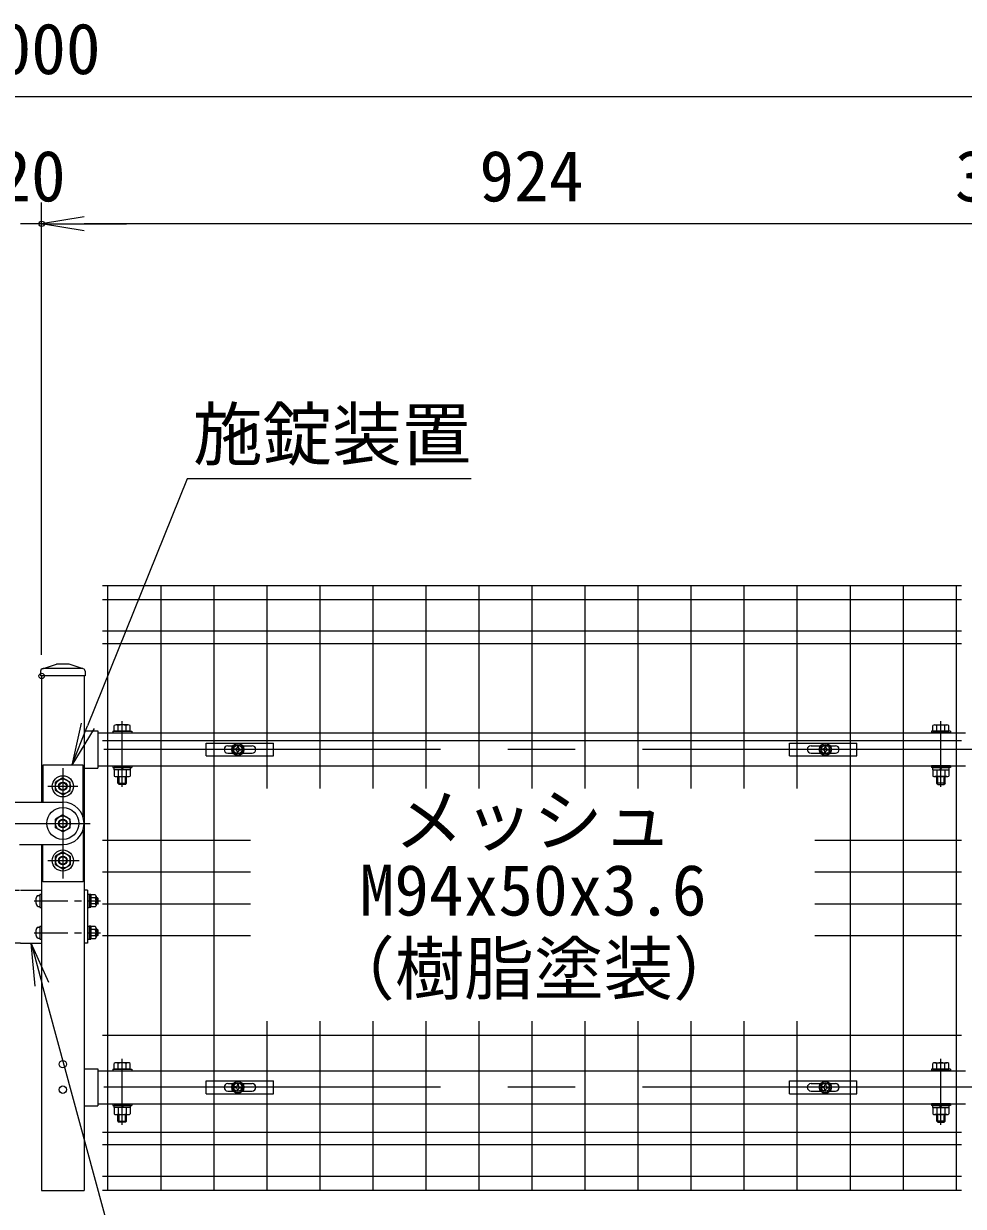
# Model space of a CAD drawing. Units: millimetres, scale not verified. Extents: x -4200 to 4200, y -2970 to 2970.
# Drawn here: x 1171 to 2057, y 62 to 1177 of the extents above; entities that cross this region are included whole.
import ezdxf
from ezdxf.enums import TextEntityAlignment as Align

# ---------------------------------------------------------------- set-up
doc = ezdxf.new("R2010")
doc.units = ezdxf.units.MM
doc.header["$LTSCALE"] = 10
doc.header["$PDMODE"] = 32
doc.header["$PDSIZE"] = 5
doc.linetypes.add('DASHED', pattern=[7.5, 6, -1.5])
doc.linetypes.add('USER1', pattern=[50.8, 31.75, -6.35, 6.35, -6.35])
for name, color, linetype, lineweight in [('0-1_D-STR-DIM', 7, 'Continuous', 13), ('0-3_Defpoints', 6, 'Continuous', 25), ('0-5_D-STR1', 1, 'Continuous', 25), ('0-6_D-BMK', 2, 'USER1', 13), ('0-7_D-STR-TXT', 7, 'Continuous', 13), ('0-8_D-STR3', 3, 'Continuous', 13), ('0-B_D-STR2', 7, 'Continuous', 13)]:
    doc.layers.add(name, color=color, linetype=linetype, lineweight=lineweight)
doc.layers.add('0-2_0', color=7, linetype='Continuous')
doc.styles.add('ＭＳ ゴシック', font='')
doc.styles.get('ＭＳ ゴシック').set_extended_font_data('MS Gothic')

# ---------------------------------------------------------------- blocks, each defined once
blk = doc.blocks.new('_Open')
at = {"layer": '0-2_0'}
blk.add_line((-10, 1.667), (0, 0), dxfattribs=at)
blk.add_lwpolyline([(-10, -1.667), (0, 0), (-10, 0)], dxfattribs=at)
blk = doc.blocks.new('A$Cc5bff5c2')
at = {"layer": '0-8_D-STR3'}
for p, q in [((-297.7, 60), (337.3, 60)), ((-297.7, -60), (-297.7, 60)), ((-95.2, 35), (-45.6, 35)), ((-18.5, 4.2), (-31.5, 3.9)), ((-31.5, 3.9), (-31.5, -4)), ((-4, 31.5), (-4.2, 18.5)), ((-4, 31.5), (4, 31.5)), ((4, 31.5), (4.2, 18.5)), ((18.5, 4.2), (31.5, 3.9)), ((31.5, 3.9), (31.5, -4)), ((45.6, 35), (134.8, 35)), ((-95.2, -35), (-45.6, -35)), ((-18.5, -4.2), (-31.5, -4)), ((-4, -31.5), (-4.2, -18.5)), ((18.5, -4.2), (31.5, -4)), ((45.6, -35), (134.8, -35))]:
    blk.add_line(p, q, dxfattribs=at)
for points in [[(-297.7, -60), (337.3, -60), (337.3, 60)], [(-4, -31.5), (4, -31.5), (4.2, -18.5)]]:
    blk.add_lwpolyline(points, dxfattribs=at)
for radius in [57.5, 52.5]:
    blk.add_circle((0, 0), radius, dxfattribs=at)
for centre, radius, start, end in [((-95.2, 0), 35, 90, 270), ((-19.1, 19), 14.9, 270, 0), ((19.1, 19), 14.9, 180, 270), ((134.8, 0), 35, 270, 90), ((-19.1, -19), 14.9, 0, 90), ((19.1, -19), 14.9, 90, 180)]:
    blk.add_arc(centre, radius, start, end, dxfattribs=at)
blk = doc.blocks.new('A$C5ba32ecb')
at = {"layer": '0-8_D-STR3'}
for p, q in [((-337.5, 60), (297.5, 60)), ((-337.5, -60), (-337.5, 60)), ((-135, 35), (-45.6, 35)), ((-18.5, 4.2), (-31.5, 3.9)), ((-31.5, 3.9), (-31.5, -4)), ((-4, 31.5), (-4.2, 18.5)), ((-4, 31.5), (4, 31.5)), ((4, 31.5), (4.2, 18.5)), ((18.5, 4.2), (31.5, 3.9)), ((31.5, 3.9), (31.5, -4)), ((45.6, 35), (95, 35)), ((-135, -35), (-45.6, -35)), ((-18.5, -4.2), (-31.5, -4)), ((-4, -31.5), (-4.2, -18.5)), ((18.5, -4.2), (31.5, -4)), ((45.6, -35), (95, -35))]:
    blk.add_line(p, q, dxfattribs=at)
for points in [[(-337.5, -60), (297.5, -60), (297.5, 60)], [(-4, -31.5), (4, -31.5), (4.2, -18.5)]]:
    blk.add_lwpolyline(points, dxfattribs=at)
for radius in [57.5, 52.5]:
    blk.add_circle((0, 0), radius, dxfattribs=at)
for centre, radius, start, end in [((-135, 0), 35, 90, 270), ((-19.1, 19), 14.9, 270, 0), ((19.1, 19), 14.9, 180, 270), ((95, 0), 35, 270, 90), ((-19.1, -19), 14.9, 0, 90), ((19.1, -19), 14.9, 90, 180)]:
    blk.add_arc(centre, radius, start, end, dxfattribs=at)
blk = doc.blocks.new('A$C85983226')
at = {"layer": '0-6_D-BMK'}
for p, q in [((-70, 0), (554, 0)), ((-70, -300), (554, -300))]:
    blk.add_line(p, q, dxfattribs=at)
at = {"layer": '0-8_D-STR3', "linetype": 'DASHED'}
for p, q in [((-368, -300), (-368, 0)), ((-268, 100), (-200, 100)), ((-200, -400), (-268, -400))]:
    blk.add_line(p, q, dxfattribs=at)
at = {"layer": '0-8_D-STR3'}
for p, q in [((-200, 100), (0, 100)), ((-31.3, 51.8), (-16, 51.8)), ((-16, 62.5), (-16, -62.5)), ((-16, 62.5), (0, 62.5)), ((-16, 51.8), (-16, -51.8)), ((0, 100), (0, -400)), ((0, 62.5), (0, -62.5)), ((400, 100), (400, -400)), ((432, 100), (400, 100)), ((432, 100), (432, -400)), ((432, 62.5), (432, -62.5)), ((432, 62.5), (448, 62.5)), ((448, 62.5), (448, -62.5)), ((448, 8), (463.8, -1.1)), ((448, 1.1), (463.8, -8)), ((463.8, 57.5), (463.8, -57.5)), ((505.6, 57.5), (463.8, 57.5)), ((505.6, 29.1), (463.8, 29.1)), ((513.8, 43.3), (513.8, -43.3)), ((527, 30), (513.8, 30)), ((534, 23), (513.8, 23)), ((527, -30), (527, 30)), ((534, 23), (527, 30)), ((534, -23), (534, 23)), ((-31.6, -51.8), (-16, -51.8)), ((-16, -62.5), (0, -62.5)), ((432, -62.5), (448, -62.5)), ((505.6, -29.1), (463.8, -29.1)), ((505.6, -57.5), (463.8, -57.5)), ((534, -23), (513.8, -23)), ((527, -30), (513.8, -30)), ((534, -23), (527, -30)), ((-31.3, -248.2), (-16, -248.2)), ((-16, -237.5), (-16, -362.5)), ((-16, -237.5), (0, -237.5)), ((-16, -248.2), (-16, -351.8)), ((0, -237.5), (0, -362.5)), ((432, -237.5), (432, -362.5)), ((432, -237.5), (448, -237.5)), ((448, -237.5), (448, -362.5)), ((448, -292), (463.8, -301.1)), ((448, -298.9), (463.8, -308)), ((463.8, -242.5), (463.8, -357.5)), ((505.6, -242.5), (463.8, -242.5)), ((505.6, -270.9), (463.8, -270.9)), ((505.6, -329.1), (463.8, -329.1)), ((513.8, -256.7), (513.8, -343.3)), ((527, -270), (513.8, -270)), ((534, -277), (513.8, -277)), ((534, -323), (513.8, -323)), ((527, -330), (513.8, -330)), ((527, -330), (527, -270)), ((534, -277), (527, -270)), ((534, -323), (527, -330)), ((534, -323), (534, -277)), ((-200, -400), (0, -400)), ((-31.6, -351.8), (-16, -351.8)), ((-16, -362.5), (0, -362.5)), ((432, -400), (400, -400)), ((432, -362.5), (448, -362.5)), ((505.6, -357.5), (463.8, -357.5))]:
    blk.add_line(p, q, dxfattribs=at)
for points in [[(448, -61), (463.8, -61), (463.8, 61), (448, 61)], [(448, -361), (463.8, -361), (463.8, -239), (448, -239)]]:
    blk.add_lwpolyline(points, close=True, dxfattribs=at)
at = {"layer": '0-8_D-STR3', "linetype": 'DASHED'}
for centre, start, end in [((-268, 0), 90, 180), ((-268, -300), 180, 270)]:
    blk.add_arc(centre, 100, start, end, dxfattribs=at)
at = {"layer": '0-8_D-STR3'}
for centre, radius, start, end in [((85, -0.7), 140, 163.92714, 195.41383), ((-31.3, 32.8), 19, 90, 163.92714), ((497.4, 43.3), 16.4, 300, 60), ((458, 0), 55.8, 328.543, 31.457), ((-31.6, -32.8), 19, 195.41383, 270), ((497.4, -43.3), 16.4, 300, 60), ((85, -300.7), 140, 163.92714, 195.41383), ((-31.3, -267.2), 19, 90, 163.92714), ((497.4, -256.7), 16.4, 300, 60), ((458, -300), 55.8, 328.543, 31.457), ((497.4, -343.3), 16.4, 300, 60), ((-31.6, -332.8), 19, 195.41383, 270)]:
    blk.add_arc(centre, radius, start, end, dxfattribs=at)

msp = doc.modelspace()

# ---------------------------------------------------------------- linework, layer by layer
at = {"layer": '0-1_D-STR-DIM'}
for p, q in [((218.16, 1108.46), (2138.16, 1108.46)), ((1188.16, 582.22), (1188.16, 1008.46)), ((1188.16, 582.22), (1188.16, 1008.46)), ((1188.16, 988.46), (1168.16, 988.46)), ((2072.16, 988.46), (1228.16, 988.46)), ((1228.16, 988.46), (1268.16, 988.46)), ((2072.16, 988.46), (2032.16, 988.46))]:
    msp.add_line(p, q, dxfattribs=at)
at = {"layer": '0-3_Defpoints'}
for centre in [(1373.16, 492.97), (1927.16, 492.97), (1373.16, 174.42), (1927.16, 174.42)]:
    msp.add_circle(centre, 4, dxfattribs=at)
for p in [(1188.16, 988.46), (1188.16, 562.22)]:
    msp.add_point(p, dxfattribs=at)
at = {"layer": '0-5_D-STR1'}
for p, q in [((1188.85, 569.11), (1202.16, 573.22)), ((1227.12, 569.22), (1189.56, 569.22)), ((1214.16, 573.22), (1202.16, 573.22)), ((1227.47, 569.11), (1214.16, 573.22)), ((1187.16, 566.82), (1187.16, 562.22)), ((1229.16, 562.22), (1187.16, 562.22)), ((1188.16, 562.22), (1188.16, 443.22)), ((1228.16, 562.22), (1228.16, 77.22)), ((1229.16, 566.82), (1229.16, 562.22)), ((1228.16, 510.47), (1241.16, 510.47)), ((1241.16, 510.47), (1241.16, 475.47)), ((1241.16, 508.47), (2059.16, 508.47)), ((1228.16, 475.47), (1241.16, 475.47)), ((1241.16, 477.47), (2059.16, 477.47)), ((1188.16, 403.22), (1188.16, 77.22)), ((1228.16, 191.92), (1241.16, 191.92)), ((1241.16, 191.92), (1241.16, 156.92)), ((1241.16, 189.92), (2059.16, 189.92)), ((1228.16, 156.92), (1241.16, 156.92)), ((1241.16, 158.92), (2059.16, 158.92)), ((1188.16, 77.22), (1228.16, 77.22))]:
    msp.add_line(p, q, dxfattribs=at)
for centre in [(1208.16, 196.22), (1208.16, 172.22)]:
    msp.add_circle(centre, 3.5, dxfattribs=at)
for centre, start, end in [((1189.56, 566.82), 90, 180), ((1226.76, 566.82), 0, 72.84994)]:
    msp.add_arc(centre, 2.4, start, end, dxfattribs=at)
at = {"layer": '0-6_D-BMK'}
for p, q in [((1264.16, 457.62), (1264.16, 519.71)), ((2036.16, 457.62), (2036.16, 519.71)), ((2072.16, 492.97), (1228.16, 492.97)), ((1208.16, 475.22), (1208.16, 371.22)), ((1194.04, 458.22), (1222.28, 458.22)), ((1115.87, 423.22), (1233.96, 423.22)), ((1194.04, 388.22), (1222.28, 388.22)), ((1195.19, 388.22), (1223.44, 388.22)), ((1264.16, 139.07), (1264.16, 201.16)), ((2036.16, 139.07), (2036.16, 201.16)), ((2072.16, 174.42), (1228.16, 174.42))]:
    msp.add_line(p, q, dxfattribs=at)
at = {"layer": '0-7_D-STR-TXT'}
for points in [[(1593.29, 747.96), (1325.5, 747.96), (1231.5, 515.31)], [(1489.65, -94.97), (1288.17, -94.97), (1188.64, 271.62)]]:
    msp.add_lwpolyline(points, dxfattribs=at)
at = {"layer": '0-8_D-STR3'}
for p, q in [((1256.66, 510.07), (1256.66, 515.52)), ((1269.79, 516.07), (1258.54, 516.07)), ((1260.41, 510.07), (1260.41, 515.52)), ((1267.91, 510.07), (1267.91, 515.52)), ((1271.66, 510.07), (1271.66, 515.52)), ((2028.66, 510.07), (2028.66, 515.52)), ((2030.53, 516.07), (2041.78, 516.07)), ((2032.41, 510.07), (2032.41, 515.52)), ((2039.91, 510.07), (2039.91, 515.52)), ((2043.66, 510.07), (2043.66, 515.52)), ((1255.16, 510.07), (1255.16, 508.47)), ((1255.16, 510.07), (1273.16, 510.07)), ((1255.16, 508.47), (1273.16, 508.47)), ((1271.66, 510.07), (1256.66, 510.07)), ((1273.16, 510.07), (1273.16, 508.47)), ((2027.16, 510.07), (2027.16, 508.47)), ((2045.16, 510.07), (2027.16, 510.07)), ((2045.16, 508.47), (2027.16, 508.47)), ((2028.66, 510.07), (2043.66, 510.07)), ((2045.16, 510.07), (2045.16, 508.47)), ((1227.16, 478.22), (1189.16, 478.22)), ((1189.16, 478.22), (1189.16, 443.22)), ((1227.16, 429.46), (1227.16, 478.22)), ((1255.16, 477.47), (1255.16, 475.87)), ((1255.16, 477.47), (1273.16, 477.47)), ((1255.16, 475.87), (1273.16, 475.87)), ((1256.66, 473.87), (1256.66, 467.92)), ((1260.41, 473.87), (1260.41, 467.92)), ((1264.54, 473.87), (1263.38, 475.87)), ((1265.23, 473.87), (1264.07, 475.87)), ((1267.91, 473.87), (1267.91, 467.92)), ((1271.66, 473.87), (1271.66, 467.92)), ((1273.16, 477.47), (1273.16, 475.87)), ((2027.16, 477.47), (2027.16, 475.87)), ((2045.16, 477.47), (2027.16, 477.47)), ((2045.16, 475.87), (2027.16, 475.87)), ((2028.66, 473.87), (2028.66, 467.92)), ((2032.41, 473.87), (2032.41, 467.92)), ((2035.09, 473.87), (2036.25, 475.87)), ((2035.78, 473.87), (2036.94, 475.87)), ((2039.91, 473.87), (2039.91, 467.92)), ((2043.66, 473.87), (2043.66, 467.92)), ((2045.16, 477.47), (2045.16, 475.87)), ((1208.16, 466.3), (1201.16, 462.26)), ((1201.16, 454.18), (1201.16, 462.26)), ((1208.16, 466.3), (1215.16, 462.26)), ((1215.16, 454.18), (1215.16, 462.26)), ((1258.54, 467.37), (1269.79, 467.37)), ((1260.16, 461.07), (1260.16, 467.37)), ((1260.16, 461.07), (1261.16, 460.07)), ((1260.16, 461.07), (1268.16, 461.07)), ((1261.16, 460.07), (1261.16, 467.37)), ((1267.16, 460.07), (1261.16, 460.07)), ((1267.16, 460.07), (1267.16, 467.37)), ((1267.16, 460.07), (1268.16, 461.07)), ((1268.16, 461.07), (1268.16, 467.37)), ((2041.78, 467.37), (2030.53, 467.37)), ((2032.16, 461.07), (2032.16, 467.37)), ((2033.16, 460.07), (2032.16, 461.07)), ((2040.16, 461.07), (2032.16, 461.07)), ((2033.16, 460.07), (2033.16, 467.37)), ((2033.16, 460.07), (2039.16, 460.07)), ((2039.16, 460.07), (2039.16, 467.37)), ((2040.16, 461.07), (2039.16, 460.07)), ((2040.16, 461.07), (2040.16, 467.37)), ((1208.16, 450.14), (1201.16, 454.18)), ((1208.16, 450.14), (1215.16, 454.18)), ((1145.16, 443.22), (1208.16, 443.22)), ((1208.16, 431.3), (1201.16, 427.26)), ((1201.16, 419.18), (1201.16, 427.26)), ((1208.16, 431.3), (1215.16, 427.26)), ((1215.16, 419.18), (1215.16, 427.26)), ((1208.16, 415.14), (1201.16, 419.18)), ((1208.16, 415.14), (1215.16, 419.18)), ((1227.16, 416.98), (1227.16, 368.22)), ((1167.16, 403.22), (1208.16, 403.22)), ((1189.16, 368.22), (1189.16, 403.22)), ((1208.16, 396.3), (1201.16, 392.26)), ((1208.16, 396.3), (1201.16, 392.26)), ((1201.16, 384.18), (1201.16, 392.26)), ((1201.16, 392.26), (1201.16, 384.18)), ((1208.16, 396.3), (1215.16, 392.26)), ((1208.16, 396.3), (1215.16, 392.26)), ((1215.16, 384.18), (1215.16, 392.26)), ((1215.16, 392.26), (1215.16, 384.18)), ((1208.16, 380.14), (1201.16, 384.18)), ((1208.16, 380.14), (1201.16, 384.18)), ((1208.16, 380.14), (1215.16, 384.18)), ((1208.16, 380.14), (1215.16, 384.18)), ((1227.16, 368.22), (1189.16, 368.22)), ((1255.16, 191.52), (1255.16, 189.92)), ((1255.16, 191.52), (1273.16, 191.52)), ((1255.16, 189.92), (1273.16, 189.92)), ((1256.66, 191.52), (1256.66, 196.97)), ((1271.66, 191.52), (1256.66, 191.52)), ((1269.79, 197.52), (1258.54, 197.52)), ((1260.41, 191.52), (1260.41, 196.97)), ((1267.91, 191.52), (1267.91, 196.97)), ((1271.66, 191.52), (1271.66, 196.97)), ((1273.16, 191.52), (1273.16, 189.92)), ((2027.16, 191.52), (2027.16, 189.92)), ((2045.16, 191.52), (2027.16, 191.52)), ((2045.16, 189.92), (2027.16, 189.92)), ((2028.66, 191.52), (2028.66, 196.97)), ((2028.66, 191.52), (2043.66, 191.52)), ((2030.53, 197.52), (2041.78, 197.52)), ((2032.41, 191.52), (2032.41, 196.97)), ((2039.91, 191.52), (2039.91, 196.97)), ((2043.66, 191.52), (2043.66, 196.97)), ((2045.16, 191.52), (2045.16, 189.92)), ((1255.16, 158.92), (1255.16, 157.32)), ((1255.16, 158.92), (1273.16, 158.92)), ((1255.16, 157.32), (1273.16, 157.32)), ((1264.54, 155.32), (1263.38, 157.32)), ((1265.23, 155.32), (1264.08, 157.32)), ((1273.16, 158.92), (1273.16, 157.32)), ((2027.16, 158.92), (2027.16, 157.32)), ((2045.16, 158.92), (2027.16, 158.92)), ((2045.16, 157.32), (2027.16, 157.32)), ((2035.09, 155.32), (2036.24, 157.32)), ((2035.78, 155.32), (2036.94, 157.32)), ((2045.16, 158.92), (2045.16, 157.32)), ((1256.66, 155.32), (1256.66, 149.37)), ((1258.54, 148.82), (1269.79, 148.82)), ((1260.16, 142.52), (1260.16, 148.82)), ((1260.41, 155.32), (1260.41, 149.37)), ((1261.16, 141.52), (1261.16, 148.82)), ((1267.16, 141.52), (1267.16, 148.82)), ((1267.91, 155.32), (1267.91, 149.37)), ((1268.16, 142.52), (1268.16, 148.82)), ((1271.66, 155.32), (1271.66, 149.37)), ((2028.66, 155.32), (2028.66, 149.37)), ((2041.78, 148.82), (2030.53, 148.82)), ((2032.16, 142.52), (2032.16, 148.82)), ((2032.41, 155.32), (2032.41, 149.37)), ((2033.16, 141.52), (2033.16, 148.82)), ((2039.16, 141.52), (2039.16, 148.82)), ((2039.91, 155.32), (2039.91, 149.37)), ((2040.16, 142.52), (2040.16, 148.82)), ((2043.66, 155.32), (2043.66, 149.37)), ((1260.16, 142.52), (1261.16, 141.52)), ((1260.16, 142.52), (1268.16, 142.52)), ((1267.16, 141.52), (1261.16, 141.52)), ((1267.16, 141.52), (1268.16, 142.52)), ((2033.16, 141.52), (2032.16, 142.52)), ((2040.16, 142.52), (2032.16, 142.52)), ((2033.16, 141.52), (2039.16, 141.52)), ((2040.16, 142.52), (2039.16, 141.52))]:
    msp.add_line(p, q, dxfattribs=at)
for points in [[(1271.86, 473.87), (1256.46, 473.87), (1256.46, 475.87)], [(1271.86, 473.87), (1271.86, 475.87), (1256.46, 475.87)], [(2028.46, 473.87), (2043.86, 473.87), (2043.86, 475.87)], [(2028.46, 473.87), (2028.46, 475.87), (2043.86, 475.87)], [(1271.86, 155.32), (1256.46, 155.32), (1256.46, 157.32)], [(1271.86, 155.32), (1271.86, 157.32), (1256.46, 157.32)], [(2028.46, 155.32), (2043.86, 155.32), (2043.86, 157.32)], [(2028.46, 155.32), (2028.46, 157.32), (2043.86, 157.32)]]:
    msp.add_lwpolyline(points, dxfattribs=at)
for centre, radius in [((1208.16, 458.22), 10), ((1208.16, 458.22), 7), ((1208.16, 458.22), 4), ((1208.16, 458.22), 3.5), ((1208.16, 423.22), 15), ((1208.16, 423.22), 7), ((1208.16, 423.22), 4), ((1208.16, 423.22), 3.5), ((1208.16, 388.22), 10), ((1208.16, 388.22), 10), ((1208.16, 388.22), 7), ((1208.16, 388.22), 7), ((1208.16, 388.22), 4), ((1208.16, 388.22), 4), ((1208.16, 388.22), 3.5), ((1208.16, 388.22), 3.5)]:
    msp.add_circle(centre, radius, dxfattribs=at)
for centre, radius, start, end in [((1258.54, 512.62), 3.46, 57.13278, 122.86722), ((1264.16, 503.08), 12.99, 73.22135, 106.77865), ((1269.79, 512.62), 3.46, 57.13278, 122.86722), ((2030.53, 512.62), 3.46, 57.13278, 122.86722), ((2036.16, 503.08), 12.99, 73.22135, 106.77865), ((2041.78, 512.62), 3.46, 57.13278, 122.86722), ((1258.54, 470.82), 3.46, 237.13278, 302.86722), ((1264.16, 480.36), 12.99, 253.22135, 286.77865), ((1269.79, 470.82), 3.46, 237.13278, 302.86722), ((2030.53, 470.82), 3.46, 237.13278, 302.86722), ((2036.16, 480.36), 12.99, 253.22135, 286.77865), ((2041.78, 470.82), 3.46, 237.13278, 302.86722), ((1208.16, 423.22), 20, 270, 89.99983), ((1258.54, 194.07), 3.46, 57.13278, 122.86722), ((1264.16, 184.53), 12.99, 73.22135, 106.77865), ((1269.79, 194.07), 3.46, 57.13278, 122.86722), ((2030.53, 194.07), 3.46, 57.13278, 122.86722), ((2036.16, 184.53), 12.99, 73.22135, 106.77865), ((2041.78, 194.07), 3.46, 57.13278, 122.86722), ((1258.54, 152.27), 3.46, 237.13278, 302.86722), ((1264.16, 161.81), 12.99, 253.22135, 286.77865), ((1269.79, 152.27), 3.46, 237.13278, 302.86722), ((2030.53, 152.27), 3.46, 237.13278, 302.86722), ((2036.16, 161.81), 12.99, 253.22135, 286.77865), ((2041.78, 152.27), 3.46, 237.13278, 302.86722)]:
    msp.add_arc(centre, radius, start, end, dxfattribs=at)
at = {"layer": '0-B_D-STR2'}
for p, q in [((2055.41, 647.22), (1245.41, 647.22)), ((1250.41, 647.22), (1250.41, 77.22)), ((1300.41, 647.22), (1300.41, 77.22)), ((1350.41, 647.22), (1350.41, 77.22)), ((1400.41, 647.22), (1400.41, 456.2)), ((1450.41, 647.22), (1450.41, 456.2)), ((1500.41, 647.22), (1500.41, 456.2)), ((1550.41, 647.22), (1550.41, 456.2)), ((1600.41, 647.22), (1600.41, 456.2)), ((1650.41, 647.22), (1650.41, 456.2)), ((1700.41, 647.22), (1700.41, 456.2)), ((1750.41, 647.22), (1750.41, 456.2)), ((1800.41, 647.22), (1800.41, 456.2)), ((1850.41, 647.22), (1850.41, 456.2)), ((1900.41, 647.22), (1900.41, 456.2)), ((1950.41, 647.22), (1950.41, 77.22)), ((2000.41, 647.22), (2000.41, 77.22)), ((2050.41, 647.22), (2050.41, 77.22)), ((2055.41, 634.12), (1245.41, 634.12)), ((2055.41, 604.32), (1245.41, 604.32)), ((2055.41, 592.46), (1245.41, 592.46)), ((2055.41, 501.22), (1245.41, 501.22)), ((1385, 407.22), (1245.41, 407.22)), ((2055.41, 407.22), (1917.1, 407.22)), ((1385, 377.22), (1245.41, 377.22)), ((2055.41, 377.22), (1917.1, 377.22)), ((1385, 347.22), (1245.41, 347.22)), ((2055.41, 347.22), (1917.1, 347.22)), ((1385, 317.22), (1245.41, 317.22)), ((2055.41, 317.22), (1917.1, 317.22)), ((1400.41, 236.82), (1400.41, 77.22)), ((1450.41, 236.82), (1450.41, 77.22)), ((1500.41, 236.82), (1500.41, 77.22)), ((1550.41, 236.82), (1550.41, 77.22)), ((1600.41, 236.82), (1600.41, 77.22)), ((1650.41, 236.82), (1650.41, 77.22)), ((1700.41, 236.82), (1700.41, 77.22)), ((1750.41, 236.82), (1750.41, 77.22)), ((1800.41, 236.82), (1800.41, 77.22)), ((1850.41, 236.82), (1850.41, 77.22)), ((1900.41, 236.82), (1900.41, 77.22)), ((2055.41, 223.22), (1245.41, 223.22)), ((2055.41, 131.98), (1245.41, 131.98)), ((2055.41, 120.12), (1245.41, 120.12)), ((2055.41, 90.32), (1245.41, 90.32)), ((2055.41, 77.22), (1245.41, 77.22))]:
    msp.add_line(p, q, dxfattribs=at)

# ---------------------------------------------------------------- block references
at = {"layer": '0-1_D-STR-DIM', "xscale": 4, "yscale": 4, "rotation": 180}
msp.add_blockref('_Open', (1188.16, 988.46), dxfattribs=at)
msp.add_blockref('_Open', (1188.16, 988.46), dxfattribs=at)
at = {"layer": '0-1_D-STR-DIM', "xscale": 0.1, "yscale": 0.1}
for name, p in [('A$Cc5bff5c2', (1373.19, 492.97)), ('A$C5ba32ecb', (1927.16, 492.97)), ('A$C85983226', (1188.16, 350.22)), ('A$Cc5bff5c2', (1373.19, 174.42)), ('A$C5ba32ecb', (1927.16, 174.42))]:
    msp.add_blockref(name, p, dxfattribs=at)
at = {"layer": '0-7_D-STR-TXT', "xscale": 4, "yscale": 4}
for p, rotation in [((1216.51, 478.22), 247.99818), ((1178.16, 310.22), 105.19018)]:
    msp.add_blockref('_Open', p, dxfattribs=dict(at, rotation=rotation))

# ---------------------------------------------------------------- texts
at = {"layer": '0-1_D-STR-DIM', "style": 'ＭＳ ゴシック'}
for s, p in [('2000', (1112.91, 1115.21)), ('20', (1145.41, 995.21)), ('924', (1600.91, 995.21)), ('35.75', (2049.31, 995.21))]:
    msp.add_text(s, height=48.09, dxfattribs=at).set_placement(p, align=Align.BOTTOM_LEFT)
at = {"layer": '0-7_D-STR-TXT', "style": 'ＭＳ ゴシック'}
for s, p in [('施錠装置', (1330.9, 751.68)), ('メッシュ', (1520.55, 387.87)), ('（樹脂塗装）', (1455.57, 247.87))]:
    msp.add_text(s, height=48.09, dxfattribs=at).set_placement(p, align=Align.BOTTOM_LEFT)
at = {"layer": '0-B_D-STR2', "style": 'ＭＳ ゴシック'}
msp.add_text('M94x50x3.6', height=48.09, dxfattribs=at).set_placement((1487.97, 321.95), align=Align.BOTTOM_LEFT)

doc.saveas('drawing.dxf')
